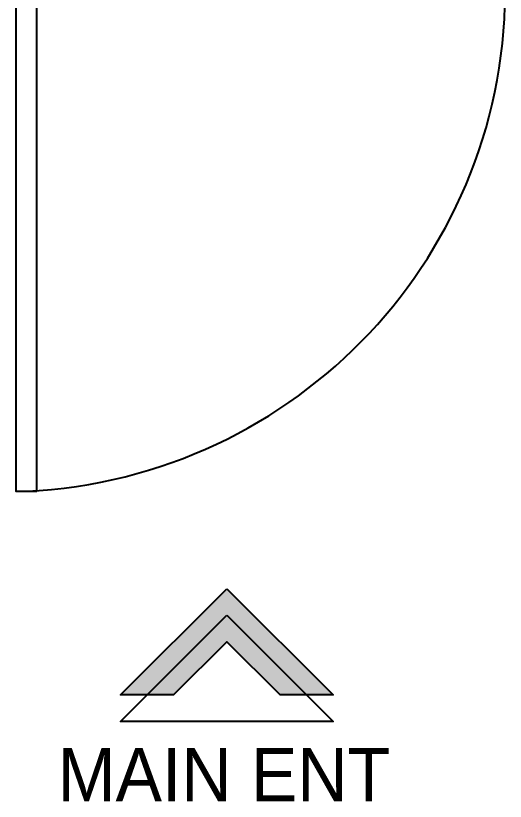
# Model space of a CAD drawing. Header units: millimetres. Extents: x -7413 to 64677, y 6112 to 38711.
# Drawn here: x 25065 to 25985, y 27665 to 29143 of the extents above; entities that cross this region are included whole.
import ezdxf
from ezdxf.enums import TextEntityAlignment as Align

# ---------------------------------------------------------------- set-up
doc = ezdxf.new("R2010")
doc.units = ezdxf.units.MM
doc.header["$LTSCALE"] = 100
for name, color, linetype in [('CO-DOOR', 8, 'Continuous'), ('F-SYM', 7, 'Continuous'), ('치수선', 1, 'Continuous')]:
    doc.layers.add(name, color=color, linetype=linetype)
doc.styles.add('YOURNAME', font='Dotum.ttf')

# ---------------------------------------------------------------- blocks, each defined once
blk = doc.blocks.new('평면도')
at = {"layer": 'CO-DOOR'}
blk.add_lwpolyline([(11974.1, 16832.9), (12894.1, 16832.9), (12894.1, 16872.9), (11974.1, 16872.9)], close=True, dxfattribs=at)
blk.add_arc((12917.3, 16897), 944.2, 182.6756, 271.0196, dxfattribs=at)
blk = doc.blocks.new('F-SYM-ENT NAME')
at = {"layer": 'F-SYM'}
h = blk.add_hatch(color=1, dxfattribs=at)
h.dxf.hatch_style = 1
h.paths.add_polyline_path([(-181266.5, -29724.5), (-181466.5, -29924.5), (-181366.5, -29924.5), (-181266.5, -29824.5), (-181166.5, -29924.5), (-181066.5, -29924.5)])
at = {"layer": 'F-SYM', "color": 1}
for points in [[(-181266.5, -29724.5), (-181466.5, -29924.5), (-181366.5, -29924.5), (-181266.5, -29824.5), (-181166.5, -29924.5), (-181066.5, -29924.5)], [(-181266.5, -29774.5), (-181466.5, -29974.5), (-181066.5, -29974.5)]]:
    blk.add_lwpolyline(points, close=True, dxfattribs=at)
at = {"layer": 'F-SYM', "color": 1, "style": 'YOURNAME'}
blk.add_attdef('ENT', text='', height=100, dxfattribs=at).set_placement((-181266.5, -30024.5), align=Align.TOP_CENTER)

msp = doc.modelspace()

# ---------------------------------------------------------------- block references
at = {"layer": 'F-SYM'}
ref = msp.add_blockref('F-SYM-ENT NAME', (-155804.9, 57789.7), dxfattribs=dict(at, xscale=-1))
ref.add_attrib('ENT', 'MAIN ENT', dxfattribs={"color": 1, "height": 100, "style": 'YOURNAME'}).set_placement((25456, 27765.2), align=Align.TOP_CENTER)
at = {"layer": '치수선', "rotation": 90}
msp.add_blockref('평면도', (41937.7, 16274.5), dxfattribs=at)

doc.saveas('drawing.dxf')
